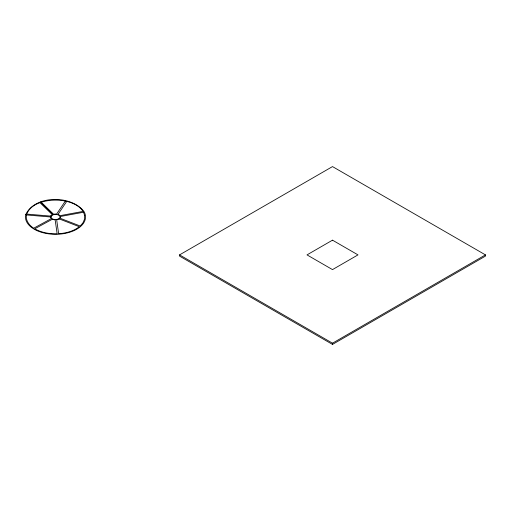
<?xml version="1.0" encoding="UTF-8"?>
<svg xmlns="http://www.w3.org/2000/svg" width="511" height="511" viewBox="0 0 511 511"><rect width="100%" height="100%" fill="white"/><g stroke="black" fill="none" stroke-linecap="round" stroke-linejoin="round"><path stroke-width="0.77" d="M25.748 214.531C34.991 194.736 72.096 195.061 84.136 211.746A29.983 17.31 0 0 1 80.457 226.603L80.438 226.622A30.04 17.342 0 0 1 44.732 233.157A30.04 17.342 0 0 1 25.748 214.518L25.78 214.454M179.553 254.887L332.501 166.586L485.45 254.887L485.45 256.113L332.501 344.414L179.553 256.113L179.553 254.887L332.501 343.188L485.45 254.887M40.369 201.986L53.214 214.716M332.501 343.188L332.501 344.414M26.495 214.575C25.263 220.222 29.108 225.364 33.7 228.193L51.209 218.682L50.244 216.951L26.31 214.939L26.495 214.575M84.679 215.572L84.481 219.353L82.833 223.02L80.163 225.99L60.183 218.267L60.649 216.453L83.683 212.212L83.408 211.854L84.679 215.572M50.448 216.076L26.744 214.096C28.986 208.335 34.301 204.617 39.986 202.675L52.205 214.601L50.448 216.076M51.17 216.204L51.1 217.545L52.205 218.734A4.503 2.6 0 0 0 55.348 219.551L57.622 219.245L59.321 218.318A4.503 2.6 0 0 0 59.876 216.357L58.771 215.169L56.785 214.46A4.503 2.6 0 0 0 53.355 214.658L51.17 216.204M65.382 200.995L56.657 214.007L53.502 214.166L41.193 202.152L40.663 202.382C48.826 199.788 57.602 199.469 65.983 201.174L65.382 200.995M66.724 201.398L58.062 214.313L60.202 215.629L83.069 211.413C79.461 205.799 72.971 202.982 66.724 201.398M59.365 218.976L56.695 219.909L58.644 233.731C65.964 233.195 73.456 231.311 79.326 226.712L59.365 218.976M332.501 240.17L307.009 254.887L332.501 269.604L357.994 254.887L332.501 240.17M52.243 219.308L34.722 228.826C41.512 232.652 49.42 233.987 57.143 233.802L55.169 219.973L52.243 219.308"/></g></svg>
